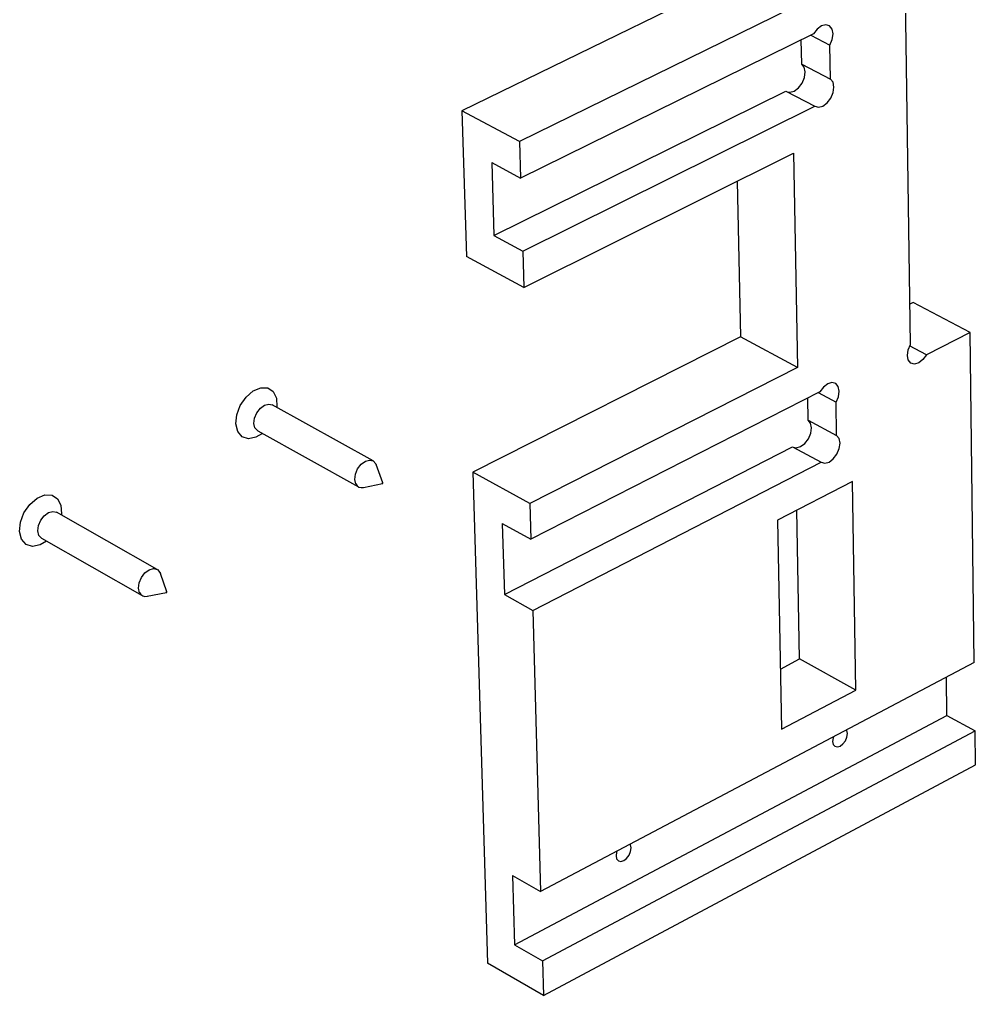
# Model space of a CAD drawing. Extents: x 0 to 155, y 0 to 224.
# Drawn here: x 49.18 to 86.35, y 116.85 to 154.78 of the extents above; entities that cross this region are included whole.
import ezdxf

# ---------------------------------------------------------------- set-up
doc = ezdxf.new("R2010")
doc.units = 0
doc.layers.get('0').update_dxf_attribs({"linetype": 'CONTINUOUS'})

msp = doc.modelspace()

# ---------------------------------------------------------------- linework, layer by layer
at = {"color": 7, "linetype": 'CONTINUOUS'}
for p, q in [((83.824, 142.156), (83.25, 181.796)), ((76.929, 156.376), (66.387, 151.239)), ((79.172, 155.214), (68.627, 150.045)), ((80.051, 154.223), (68.667, 148.621)), ((79.948, 154.172), (80.692, 153.786)), ((79.595, 153.05), (79.578, 153.99)), ((80.714, 152.467), (80.692, 153.786)), ((79.595, 153.05), (80.714, 152.467)), ((67.629, 146.386), (78.982, 151.998)), ((78.982, 151.998), (80.101, 151.413)), ((68.747, 145.784), (80.101, 151.413)), ((68.627, 150.045), (66.387, 151.239)), ((66.387, 151.239), (66.557, 145.576)), ((68.627, 150.045), (68.667, 148.621)), ((68.787, 144.371), (79.276, 149.591)), ((79.276, 149.591), (79.43, 141.26)), ((67.547, 149.22), (68.667, 148.621)), ((67.547, 149.22), (67.629, 146.386)), ((77.09, 148.503), (77.214, 142.45)), ((67.629, 146.386), (68.747, 145.784)), ((68.747, 145.784), (68.787, 144.371)), ((68.787, 144.371), (66.557, 145.576)), ((83.931, 143.785), (83.802, 143.719)), ((86.144, 142.611), (83.931, 143.785)), ((77.214, 142.45), (66.809, 137.189)), ((79.43, 141.26), (77.214, 142.45)), ((86.144, 142.611), (84.448, 141.744)), ((86.302, 129.794), (86.144, 142.611)), ((84.448, 141.744), (83.791, 142.094)), ((79.43, 141.26), (69.022, 135.967)), ((80.298, 140.314), (69.061, 134.579)), ((79.846, 139.214), (79.83, 140.076)), ((80.23, 140.28), (80.93, 139.903)), ((62.929, 137.629), (59.01, 139.803)), ((80.952, 138.617), (80.93, 139.903)), ((79.846, 139.214), (80.952, 138.617)), ((58.448, 138.796), (62.363, 136.616)), ((68.035, 132.429), (79.241, 138.173)), ((79.241, 138.173), (80.346, 137.574)), ((63.312, 136.772), (63.05, 137.48)), ((69.139, 131.813), (80.346, 137.574)), ((69.022, 135.967), (66.809, 137.189)), ((66.809, 137.189), (67.383, 118.106)), ((62.554, 136.592), (63.295, 136.742)), ((81.569, 136.827), (78.654, 135.324)), ((81.703, 128.716), (81.569, 136.827)), ((69.022, 135.967), (69.061, 134.579)), ((54.539, 133.407), (50.626, 135.628)), ((79.514, 129.926), (79.407, 135.712)), ((67.955, 135.192), (69.061, 134.579)), ((67.955, 135.192), (68.035, 132.429)), ((78.654, 135.324), (78.811, 127.193)), ((50.046, 134.616), (53.956, 132.389)), ((54.913, 132.54), (54.663, 133.251)), ((54.154, 132.362), (54.896, 132.51)), ((68.035, 132.429), (69.139, 131.813)), ((69.139, 131.813), (69.446, 120.887)), ((86.302, 129.794), (69.446, 120.887)), ((78.766, 129.534), (79.514, 129.926)), ((81.703, 128.716), (79.514, 129.926)), ((85.243, 127.735), (85.223, 129.223)), ((78.811, 127.193), (81.703, 128.716)), ((68.43, 118.82), (85.243, 127.735)), ((85.243, 127.735), (86.335, 127.133)), ((69.521, 118.19), (86.335, 127.133)), ((86.352, 125.808), (86.335, 127.133)), ((69.559, 116.847), (86.352, 125.808)), ((68.352, 121.514), (69.446, 120.887)), ((68.352, 121.514), (68.43, 118.82)), ((68.43, 118.82), (69.521, 118.19)), ((69.559, 116.847), (67.383, 118.106)), ((69.521, 118.19), (69.559, 116.847))]:
    msp.add_line(p, q, dxfattribs=at)
for points in [[(80.692, 153.786), (80.785, 154.004), (80.815, 154.223), (80.778, 154.408), (80.679, 154.532), (80.533, 154.576), (80.362, 154.532), (80.193, 154.409), (80.051, 154.223)], [(79.031, 151.973), (79.128, 151.955), (79.298, 151.999), (79.467, 152.123), (79.608, 152.308), (79.701, 152.525), (79.731, 152.743), (79.694, 152.927), (79.595, 153.05)], [(80.101, 151.413), (80.247, 151.371), (80.417, 151.415), (80.585, 151.539), (80.727, 151.724), (80.82, 151.942), (80.85, 152.159), (80.813, 152.344), (80.714, 152.467)], [(84.448, 141.744), (84.309, 141.561), (84.144, 141.437), (83.977, 141.391), (83.835, 141.43), (83.738, 141.549), (83.702, 141.728), (83.732, 141.942), (83.824, 142.156)], [(57.668, 138.765), (57.594, 139.064), (57.629, 139.42), (57.768, 139.784), (57.991, 140.108), (58.269, 140.348), (58.564, 140.471), (58.836, 140.46), (59.049, 140.318), (59.173, 140.063), (59.192, 139.731), (59.189, 139.703)], [(80.93, 139.903), (81.022, 140.118), (81.052, 140.332), (81.015, 140.512), (80.917, 140.631), (80.773, 140.67), (80.605, 140.623), (80.438, 140.498), (80.298, 140.314)], [(58.339, 138.914), (58.299, 139.085), (58.325, 139.289), (58.412, 139.495), (58.548, 139.671), (58.711, 139.79), (58.877, 139.834), (59.01, 139.803)], [(58.448, 138.796), (58.439, 138.801), (58.339, 138.914)], [(79.272, 138.156), (79.385, 138.134), (79.553, 138.181), (79.719, 138.306), (79.859, 138.489), (79.95, 138.704), (79.98, 138.917), (79.943, 139.096), (79.846, 139.214)], [(58.627, 138.697), (58.375, 138.545), (58.087, 138.487), (57.84, 138.564), (57.668, 138.765)], [(80.346, 137.574), (80.49, 137.536), (80.658, 137.583), (80.824, 137.708), (80.964, 137.892), (81.056, 138.107), (81.086, 138.32), (81.049, 138.499), (80.952, 138.617)], [(62.256, 136.734), (62.216, 136.906), (62.243, 137.111), (62.33, 137.317), (62.466, 137.494), (62.63, 137.615), (62.795, 137.66), (62.938, 137.623), (63.037, 137.51), (63.05, 137.48)], [(63.285, 136.747), (63.289, 136.743), (63.293, 136.742), (63.299, 136.744), (63.304, 136.748), (63.309, 136.754), (63.312, 136.761), (63.313, 136.767), (63.311, 136.773), (63.308, 136.777), (63.303, 136.778), (63.298, 136.777), (63.292, 136.773), (63.288, 136.767), (63.285, 136.76), (63.284, 136.753), (63.285, 136.747)], [(49.263, 134.581), (49.185, 134.882), (49.218, 135.24), (49.357, 135.608), (49.584, 135.936), (49.867, 136.18), (50.169, 136.305), (50.448, 136.297), (50.666, 136.155), (50.795, 135.899), (50.818, 135.565), (50.813, 135.522)], [(49.939, 134.731), (49.897, 134.903), (49.922, 135.109), (50.01, 135.316), (50.148, 135.494), (50.314, 135.615), (50.483, 135.661), (50.626, 135.628)], [(50.046, 134.616), (50.042, 134.618), (49.939, 134.731)], [(50.233, 134.509), (49.989, 134.365), (49.694, 134.304), (49.44, 134.38), (49.263, 134.581)], [(53.85, 132.504), (53.809, 132.677), (53.834, 132.883), (53.923, 133.092), (54.061, 133.271), (54.227, 133.393), (54.397, 133.44), (54.544, 133.404), (54.646, 133.292), (54.663, 133.251)], [(54.886, 132.515), (54.889, 132.511), (54.894, 132.51), (54.9, 132.511), (54.906, 132.515), (54.91, 132.521), (54.913, 132.528), (54.914, 132.535), (54.913, 132.541), (54.909, 132.545), (54.904, 132.546), (54.899, 132.544), (54.893, 132.54), (54.888, 132.534), (54.886, 132.527), (54.885, 132.52), (54.886, 132.515)], [(81.372, 127.026), (81.348, 127.142), (81.334, 127.168)], [(80.831, 126.903), (80.818, 126.862), (80.798, 126.723), (80.822, 126.607), (80.886, 126.532), (80.981, 126.509), (81.091, 126.542), (81.2, 126.625), (81.292, 126.746), (81.352, 126.887), (81.372, 127.026), (81.372, 127.026)], [(72.376, 122.271), (72.401, 122.155), (72.467, 122.079), (72.565, 122.057), (72.677, 122.091), (72.789, 122.176), (72.882, 122.299), (72.943, 122.441), (72.962, 122.581), (72.937, 122.698), (72.922, 122.724)], [(72.408, 122.453), (72.395, 122.412), (72.376, 122.271)]]:
    msp.add_lwpolyline(points, dxfattribs=at)
for centre, radius, start, end in [((62.492, 136.845), 0.261, 205.2039, 283.8319), ((54.091, 132.624), 0.269, 206.4372, 283.62)]:
    msp.add_arc(centre, radius, start, end, dxfattribs=at)

doc.saveas('drawing.dxf')
